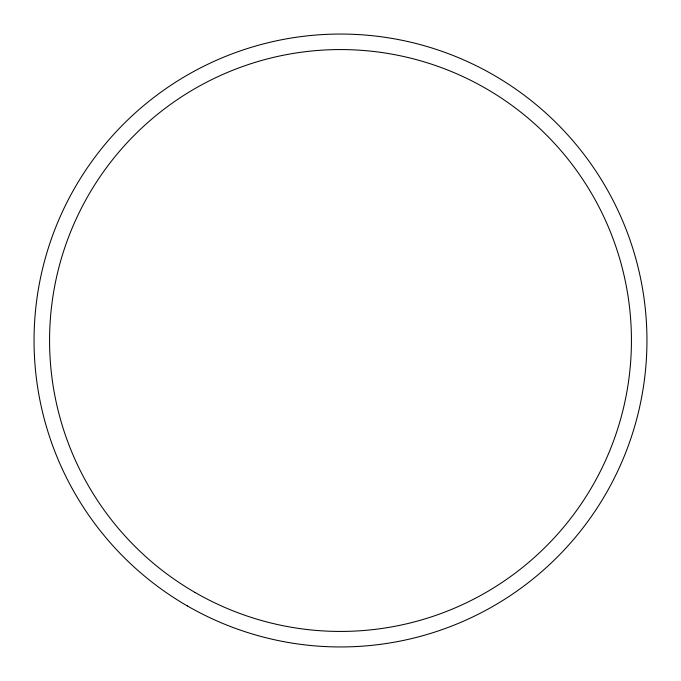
<?xml version="1.0" encoding="UTF-8"?>
<svg xmlns="http://www.w3.org/2000/svg" width="681" height="681" viewBox="0 0 681 681"><rect width="100%" height="100%" fill="white"/><g stroke="black" fill="none" stroke-linecap="round" stroke-linejoin="round"><path stroke-width="1.02" d="M187.275 605.894A306.45 306.45 0 0 0 646.95 340.5A306.45 306.45 0 0 0 187.275 75.106A306.45 306.45 0 0 0 187.275 605.894M195.03 592.453A290.932 290.932 0 0 0 631.432 340.5A290.932 290.932 0 0 0 195.03 88.547A290.932 290.932 0 0 0 195.03 592.453"/></g></svg>
